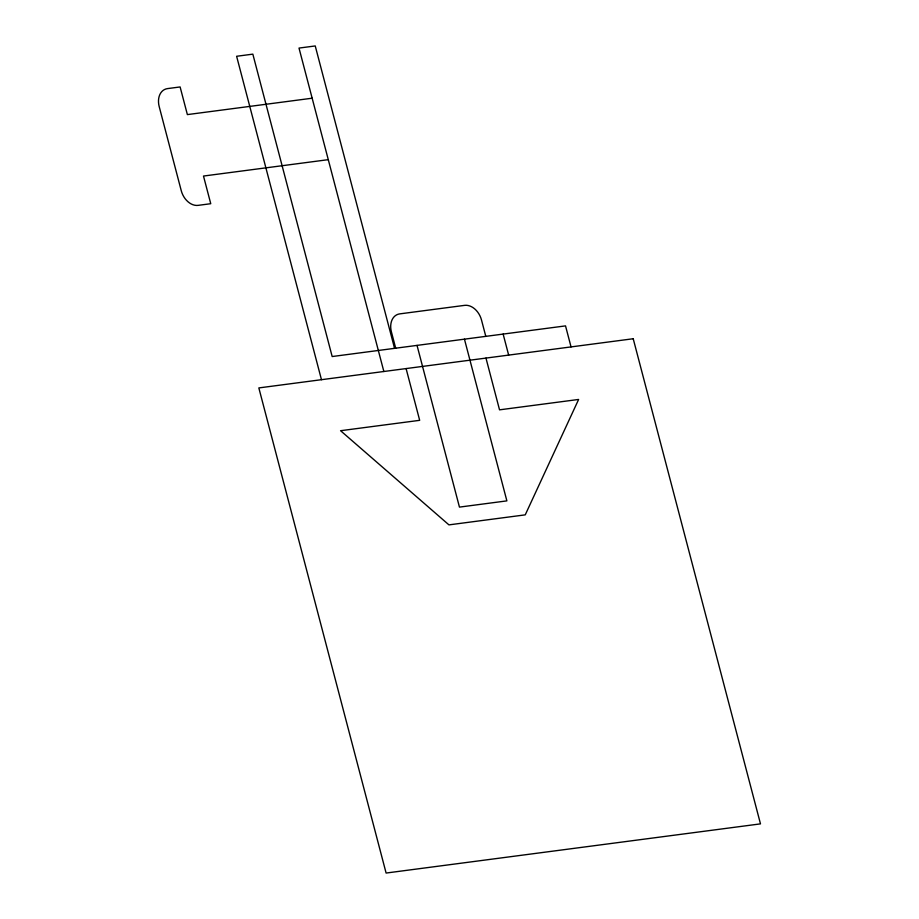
<?xml version="1.0" encoding="UTF-8"?>
<svg xmlns="http://www.w3.org/2000/svg" width="919" height="919" viewBox="0 0 919 919"><rect width="100%" height="100%" fill="white"/><g stroke="black" fill="none" stroke-linecap="round" stroke-linejoin="round"><path stroke-width="1.38" d="M312.161 98.207L187.373 114.599L180.113 86.949L167.511 88.603A17.047 12.487 66.6 0 0 159.194 106.593L181.25 190.681A17.047 12.487 66.6 0 0 198.136 205.362L210.75 203.708L203.49 176.046L328.278 159.665M571.044 346.911L565.53 325.889L332.173 356.538L252.84 54.141L236.62 56.277L321.466 379.696M503.141 334.091L508.655 355.113M485.795 336.365L481.51 320.03A17.047 12.487 66.6 0 0 464.612 305.361L399.719 313.884A17.047 12.487 66.6 0 0 391.402 331.862L395.687 348.198M485.967 358.088L499.534 409.84L578.625 399.455L525.243 514.858L448.943 524.875L340.581 430.712L419.673 420.328L406.095 368.576M464.451 339.168L506.874 500.878L459.454 507.104L417.031 345.395M394.561 348.347L315.24 45.95L299.008 48.075L383.855 371.506M633.214 338.743L258.836 387.921L386.106 873.05L760.484 823.872L633.214 338.743"/></g></svg>
